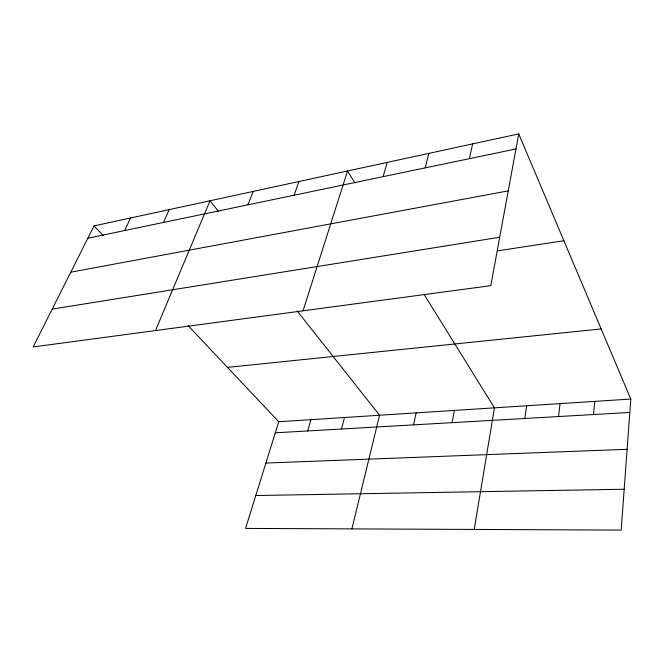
<?xml version="1.0" encoding="UTF-8"?>
<svg xmlns="http://www.w3.org/2000/svg" width="664" height="664" viewBox="0 0 664 664"><rect width="100%" height="100%" fill="white"/><g stroke="black" fill="none" stroke-linecap="round" stroke-linejoin="round"><path stroke-width="1" d="M518.742 133.912L490.787 285.678L33.2 346.94L94.047 225.884L518.742 133.912L630.8 399.056L621.172 530.088L245.572 528.411L278.731 421.74L188.053 325.576M593.483 414.543L594.77 401.38M558.507 416.552L560.084 403.612M524.826 418.486L526.668 405.77M474.221 529.432L494.439 407.845L424.304 294.758M452.051 422.661L454.417 410.418M413.539 424.869L416.162 412.883M469.365 158.679L472.635 143.897M351.887 528.884L379.576 415.241L297.09 310.901M425.134 167.901L428.844 153.376M341.462 429.01L344.533 417.498M383.087 176.665L387.195 162.398M307.681 430.953L310.951 419.665M303.033 310.818L347.538 170.988L355.008 183.023M294.086 195.224L298.949 181.513M247.979 204.836L253.191 191.423M155.476 330.572L210.023 200.769L218.307 211.235M163.46 222.457L169.237 209.6M124.633 230.549L130.634 217.958M87.847 238.218L515.969 148.96M70.774 272.182L508.25 190.883M52.224 309.1L499.71 237.256M497.419 250.884L563.877 240.717M227.47 367.375L601.161 328.921M278.731 421.74L630.8 399.056M275.294 432.812L629.812 412.452M265.891 463.057L627.106 449.296M255.798 495.535L624.168 489.244M94.047 225.884L103.169 235.562"/></g></svg>
